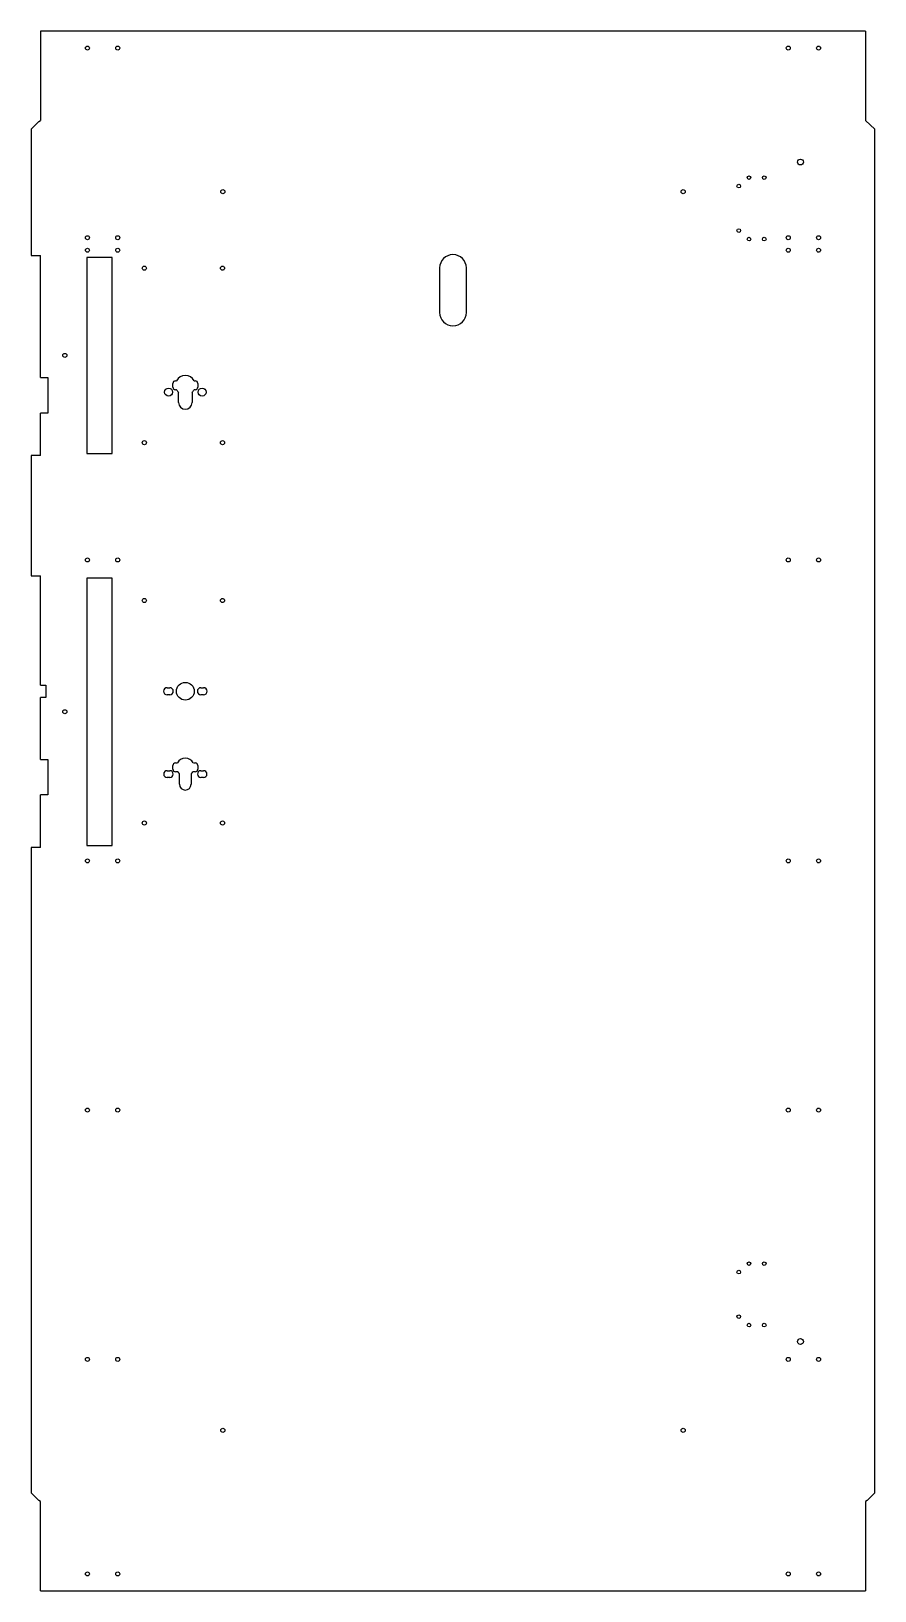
# Model space of a CAD drawing. Header units: millimetres. Extents: x 0 to 947, y 0 to 1752.
import ezdxf

# ---------------------------------------------------------------- set-up
doc = ezdxf.new("R2010")
doc.units = ezdxf.units.MM

msp = doc.modelspace()

# ---------------------------------------------------------------- linework, layer by layer
at = {"color": 7, "linetype": 'Continuous', "lineweight": 25}
for p, q in [((10.5, 1752), (10.5, 1651.5)), ((936.9, 1752), (10.5, 1752)), ((936.9, 1752), (936.9, 1651.5)), ((8.4, 1650.4), (0, 1642)), ((8.4, 1650.4), (10.5, 1651.5)), ((936.9, 1651.5), (947.4, 1642)), ((0, 1642), (0, 1500.2)), ((947.4, 110), (947.4, 1642)), ((0, 1500.2), (10.5, 1500.2)), ((10.5, 1362.8), (10.5, 1500.2)), ((90.8, 1497.9), (62.5, 1497.9)), ((62.5, 1497.9), (62.5, 1277.6)), ((90.8, 1277.6), (90.8, 1497.9)), ((458.7, 1486), (458.7, 1436)), ((488.7, 1436), (488.7, 1486)), ((10.5, 1362.8), (18.5, 1362.8)), ((18.5, 1362.8), (18.5, 1322.8)), ((159.1, 1352.2), (159.1, 1356.2)), ((162.1, 1359.2), (163.3, 1359.2)), ((163.3, 1349.2), (162.1, 1349.2)), ((182.9, 1359.2), (184.1, 1359.2)), ((184.1, 1349.2), (182.9, 1349.2)), ((187.1, 1356.2), (187.1, 1352.2)), ((165.6, 1334.8), (165.6, 1346.2)), ((180.6, 1346.2), (180.6, 1334.8)), ((10.5, 1275.2), (10.5, 1322.8)), ((18.5, 1322.8), (10.5, 1322.8)), ((0, 1275.2), (0, 1140)), ((10.5, 1275.2), (0, 1275.2)), ((62.5, 1277.6), (90.8, 1277.6)), ((0, 1140), (10.5, 1140)), ((10.5, 1017.5), (10.5, 1140)), ((62.5, 1137.7), (62.5, 837.4)), ((90.8, 1137.7), (62.5, 1137.7)), ((90.8, 837.4), (90.8, 1137.7)), ((10.5, 1017.5), (16.5, 1017.5)), ((16.5, 1017.5), (16.5, 1003.5)), ((10.5, 934), (10.5, 1003.5)), ((16.5, 1003.5), (10.5, 1003.5)), ((152.6, 1014.5), (155.6, 1014.5)), ((155.6, 1006.5), (152.6, 1006.5)), ((190.6, 1014.5), (193.6, 1014.5)), ((193.6, 1006.5), (190.6, 1006.5)), ((10.5, 934), (18.5, 934)), ((18.5, 934), (18.5, 894)), ((162.1, 930), (164.2, 930)), ((182.1, 930), (184.1, 930)), ((152.6, 921.3), (155.6, 921.3)), ((155.6, 913.7), (152.6, 913.7)), ((159.1, 923), (159.1, 927)), ((164.8, 920), (162.1, 920)), ((166.6, 906), (166.6, 917.9)), ((179.6, 917.9), (179.6, 906)), ((184.1, 920), (181.5, 920)), ((187.1, 927), (187.1, 923)), ((190.6, 921.3), (193.6, 921.3)), ((193.6, 913.7), (190.6, 913.7)), ((10.5, 835), (10.5, 894)), ((18.5, 894), (10.5, 894)), ((0, 835), (0, 110)), ((10.5, 835), (0, 835)), ((62.5, 837.4), (90.8, 837.4)), ((0, 110), (8.4, 101.6)), ((947.4, 110), (939, 101.6)), ((10.5, 100.5), (8.4, 101.6)), ((10.5, 0), (10.5, 100.5)), ((939, 101.6), (936.9, 100.5)), ((936.9, 100.5), (936.9, 0)), ((10.5, 0), (936.9, 0))]:
    msp.add_line(p, q, dxfattribs=at)
for centre, radius in [((63.2, 1733), 2.25), ((97.2, 1733), 2.25), ((850.3, 1733), 2.25), ((884.3, 1733), 2.25), ((863.9, 1605), 3.3), ((794.7, 1578), 2.05), ((806.2, 1587.5), 2.05), ((823.2, 1587.5), 2.05), ((215.2, 1571.7), 2.3), ((732.2, 1571.7), 2.3), ((794.7, 1528), 2.05), ((63.2, 1520), 2.25), ((63.2, 1506), 2.25), ((97.2, 1520), 2.25), ((97.2, 1506), 2.25), ((806.2, 1518.4), 2.05), ((823.2, 1518.4), 2.05), ((850.3, 1520), 2.25), ((850.3, 1506), 2.25), ((884.3, 1520), 2.25), ((884.3, 1506), 2.25), ((127.1, 1485.8), 2.3), ((214.9, 1485.8), 2.3), ((37.8, 1387.8), 2.3), ((154.3, 1346.5), 4.5), ((192, 1346.5), 4.5), ((127.1, 1289.8), 2.3), ((214.9, 1289.8), 2.3), ((63.2, 1158), 2.25), ((97.2, 1158), 2.25), ((850.3, 1158), 2.25), ((884.3, 1158), 2.25), ((127.1, 1112.5), 2.3), ((214.9, 1112.5), 2.3), ((173.1, 1010.5), 10), ((37.8, 987.5), 2.3), ((127.1, 862.5), 2.3), ((214.9, 862.5), 2.3), ((63.2, 820), 2.25), ((97.2, 820), 2.25), ((850.3, 820), 2.25), ((884.3, 820), 2.25), ((63.2, 540), 2.25), ((97.2, 540), 2.25), ((850.3, 540), 2.25), ((884.3, 540), 2.25), ((806.2, 367.5), 2.05), ((823.2, 367.5), 2.05), ((794.7, 358), 2.05), ((794.7, 308), 2.05), ((806.2, 298.5), 2.05), ((823.2, 298.5), 2.05), ((863.9, 280), 3.3), ((63.2, 260), 2.25), ((97.2, 260), 2.25), ((850.3, 260), 2.25), ((884.3, 260), 2.25), ((215.2, 180.3), 2.3), ((732.2, 180.3), 2.3), ((63.2, 19), 2.25), ((97.2, 19), 2.25), ((850.3, 19), 2.25), ((884.3, 19), 2.25)]:
    msp.add_circle(centre, radius, dxfattribs=at)
for centre, radius, start, end in [((473.7, 1486), 15, 0, 180), ((473.7, 1436), 15, 180, 0), ((162.1, 1356.2), 3, 90, 180), ((162.1, 1352.2), 3, 180, -90), ((173.1, 1354.2), 11, 27.0357, 152.9643), ((173.1, 1354.2), 11, -152.9643, -132.9859), ((173.1, 1354.2), 11, -47.0141, -27.0357), ((184.1, 1356.2), 3, 0, 90), ((184.1, 1352.2), 3, -90, 0), ((173.1, 1334.8), 7.5, 180, 0), ((152.6, 1010.5), 4, 90, -90), ((155.6, 1010.5), 4, -90, 90), ((190.6, 1010.5), 4, 90, -90), ((193.6, 1010.5), 4, -90, 90), ((162.1, 927), 3, 90, 180), ((173.1, 925.5), 10, 26.7437, 153.2563), ((184.1, 927), 3, 0, 90), ((152.6, 917.5), 3.8, 90, -90), ((155.6, 917.5), 3.8, -90, 90), ((162.1, 923), 3, 180, -90), ((173.1, 925.5), 10, -146.633, -130.5416), ((173.1, 925.5), 10, -49.4584, -33.367), ((184.1, 923), 3, -90, 0), ((190.6, 917.5), 3.8, 90, -90), ((193.6, 917.5), 3.8, -90, 90), ((173.1, 906), 6.5, 180, 0)]:
    msp.add_arc(centre, radius, start, end, dxfattribs=at)

doc.saveas('drawing.dxf')
